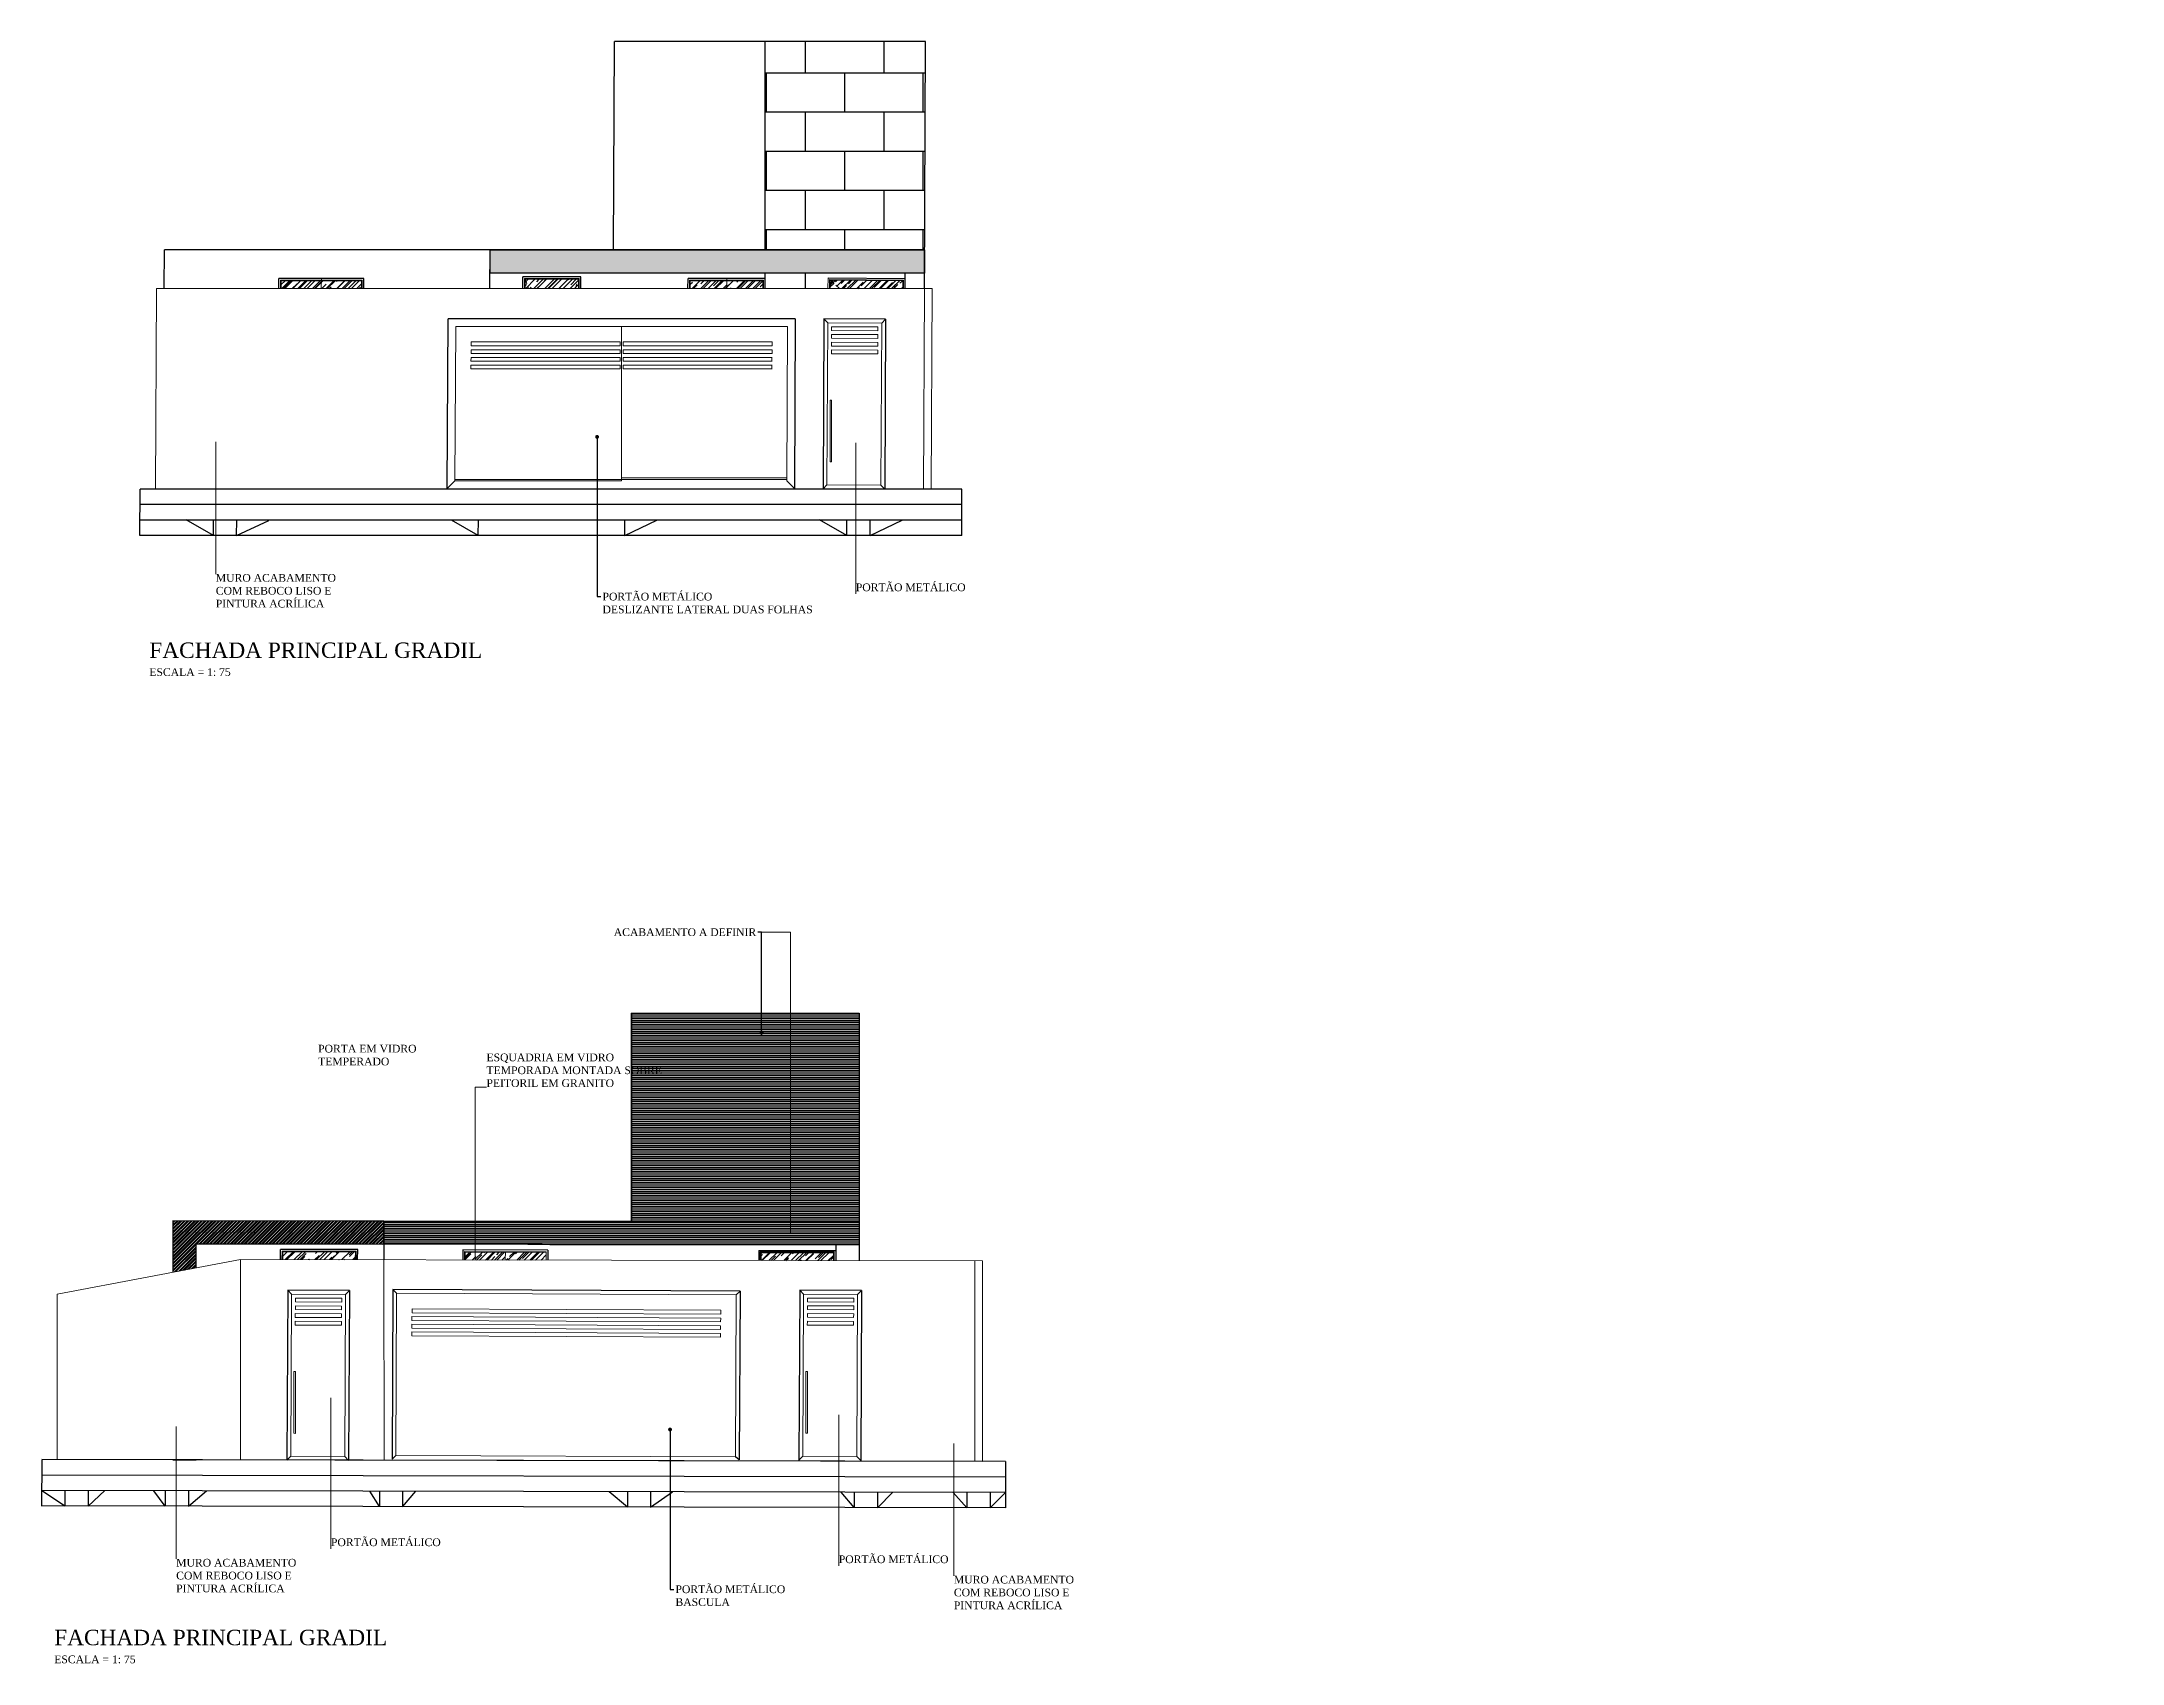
# Model space of a CAD drawing. Header units: millimetres. Extents: x 103208 to 171806, y -164 to 10038.
# Drawn here: x 122301 to 124997, y -134 to 1967 of the extents above; entities that cross this region are included whole.
import ezdxf
from ezdxf import colors
from ezdxf.entities.mleader import LeaderData, LeaderLine
from ezdxf.math import Vec2, Vec3

# ---------------------------------------------------------------- set-up
doc = ezdxf.new("R2010")
doc.units = ezdxf.units.MM
doc.linetypes.add('HIDDEN', pattern=[9.525, 6.35, -3.175])
for name, color, linetype in [('ACESSORIOS', 2, 'Continuous'), ('Grama', 84, 'Continuous'), ('JANELA', 2, 'Continuous'), ('PN060', 6, 'Continuous'), ('Texto', 2, 'Continuous')]:
    doc.layers.add(name, color=color, linetype=linetype)
for name, color, linetype, lineweight in [('Fachadas - Varanda', 3, 'Continuous', 30), ('Hachura', 1, 'Continuous', 9), ('MURO', 3, 'Continuous', 0), ('Pilares Sub-solo', 7, 'Continuous', 70), ('Pisos Externos', 15, 'Continuous', 9), ('Portas - Janelas', 2, 'Continuous', 20), ('Projeção Portas', 55, 'HIDDEN', 5)]:
    doc.layers.add(name, color=color, linetype=linetype, lineweight=lineweight)
doc.styles.get("Standard").update_dxf_attribs({"font": 'arial.ttf'})
doc.styles.add('Valéria', font='romantic.ttf', dxfattribs={"height": 10})
pattern_1 = [(45, (2223.852, 0), (8.6210459, 22.9894557), [152.4, -20.32, 50.8, -10.16]), (45, (2229.814, 13.147), (-16.7391974, 2.3707876), [30.48, -3.3528, 60.96, -7.62]), (45, (2221.337, 9.699), (32.5444482, 42.17128274), [81.28, -14.224, 40.64, -10.16])]

# ---------------------------------------------------------------- blocks, each defined once
blk = doc.blocks.new('_Dot')
at = {"color": 0, "linetype": 'ByBlock', "lineweight": -2}
blk.add_line((-0.5, 0), (-1, 0), dxfattribs=at)
at = {"color": 0, "linetype": 'ByBlock', "const_width": 0.5}
blk.add_lwpolyline([(-0.25, 0, 1), (0.25, 0, 1)], format="xyb", close=True, dxfattribs=at)

msp = doc.modelspace()

# ---------------------------------------------------------------- hatches: boundary and pattern name
h = msp.add_hatch()
h.set_pattern_fill('AR-B816', color=42, scale=0.25)
h.set_pattern_definition([(0, (5840.894, 98.13), (0, 50.8), []), (90, (5840.894, 98.13), (-50.8, 50.8), [50.8, -50.8])])
h.paths.add_polyline_path([(123392.87815, 1967.26166), (123238.07849, 1967.26166), (123238.07849, 1697.26166), (123392.87815, 1697.26166)])
h.paths.add_polyline_path([(123355.49597, 1883.78414, -1), (123355.49597, 1881.28414, -1)], flags=16)
h.paths.add_polyline_path([(123444.42587, 1967.26166), (123392.87815, 1967.26166), (123392.87815, 1697.26166), (123444.42587, 1697.26166)])
h.paths.add_polyline_path([(123238.07849, 1647.26166), (123318.21594, 1647.26166), (123318.21594, 1667.26166), (123238.07849, 1667.26166)])
h = msp.add_hatch(color=42)
h.dxf.hatch_style = 1
h.paths.add_polyline_path([(122881.66248, 1697.26166), (123444.42587, 1697.26166), (123444.42587, 1667.26166), (122881.66248, 1667.26166)])
h = msp.add_hatch()
h.set_pattern_fill('AR-B816', color=42, scale=0.25)
h.set_pattern_definition([(0, (7393.18, 98.13), (0, 50.8), []), (90, (7393.18, 98.13), (-50.8, 50.8), [50.8, -50.8])])
h.paths.add_polyline_path([(124971.71452, 1647.26166), (124996.6148, 1647.26166), (124996.71013, 1667.26166), (124971.80985, 1667.26166)])
h = msp.add_hatch()
h.set_pattern_fill('LINE', color=42, scale=0.75)
h.set_pattern_definition([(0, (5894.2087, 15.485), (0, 2.38125), [])])
h.paths.add_polyline_path([(123064.67935, 708.17663), (123359.67935, 708.17663), (123359.67935, 437.57136), (123064.67935, 438.83365)])
h.paths.add_polyline_path([(122743.88085, 438.83365), (123359.67935, 438.83365), (123359.67935, 407.5713), (122743.88344, 408.83358)])
h = msp.add_hatch()
h.set_pattern_fill('STEEL', color=42)
h.set_pattern_definition([(45, (5894.2087, 15.485), (-2.24506403, 2.24506403), []), (45, (5894.2087, 17.0725), (-2.24506403, 2.24506403), [])])
h.paths.add_polyline_path([(122470.62642, 372.61945), (122500.62929, 378.30221), (122500.62929, 409.33221), (122470.62929, 409.33221)])
h.paths.add_polyline_path([(122470.62929, 439.39377), (122743.81935, 439.39377), (122743.81935, 408.83371), (122470.62929, 409.3937)])
at = {"layer": 'Grama', "transparency": 33554559}
h = msp.add_hatch(dxfattribs=at)
h.set_pattern_fill('AR-RROOF', color=33, scale=0.4, angle=45)
h.set_pattern_definition(pattern_1)
h.paths.add_polyline_path([(123322.48122, 1658.18302), (123416.43023, 1658.18302), (123416.43023, 1647.26166), (123322.48122, 1647.26166)])
h.paths.add_polyline_path([(123141.07214, 1657.26166), (123235.05184, 1657.26166), (123235.05184, 1647.26166), (123141.07214, 1647.26166)])
h.paths.add_polyline_path([(122927.17579, 1659.26174), (122996.15133, 1659.26174), (122996.15133, 1647.26166), (122927.17579, 1647.26166)])
h.paths.add_polyline_path([(122610.99874, 1657.26166), (122714.95226, 1657.26166), (122714.95226, 1647.26166), (122610.99874, 1647.26166)])
h = msp.add_hatch(dxfattribs=at)
h.set_pattern_fill('AR-RROOF', color=33, scale=0.4, angle=45)
h.set_pattern_definition(pattern_1)
h.paths.add_polyline_path([(123232.67935, 397.83915), (123326.5127, 397.83915), (123326.5127, 387.65974), (123232.67935, 387.65974)])
h.paths.add_polyline_path([(122849.42318, 398.60906), (122954.40252, 398.60906), (122954.40252, 388.42251), (122849.42318, 388.42251)])
h.paths.add_polyline_path([(122613.02615, 399.10179), (122706.97873, 399.10179), (122706.97873, 388.92968), (122613.02615, 388.92968)])

# ---------------------------------------------------------------- linework, layer by layer
for p, q in [((123041.56429, 1697.26166, 17502.00528), (123042.85125, 1967.26166, 17502.00528)), ((123445.85583, 1967.26166, 7677.00528), (123042.85125, 1967.26166, 7677.00528)), ((123238.07849, 1697.26166, 7677.00528), (123238.07849, 1967.26166, 7677.00528)), ((123444.33054, 1647.26166, 17502.00528), (123445.85583, 1967.26166, 17502.00528)), ((122459.41936, 1647.26166, 17502.00528), (122459.65768, 1697.26166, 17502.00528)), ((123444.56887, 1697.26166, 7677.00528), (122459.65768, 1697.26166, 7677.00528)), ((122881.42415, 1647.26166, 17502.00528), (122881.66248, 1697.26166, 17502.00528)), ((122715.01422, 1660.26166, 17502.00528), (122715.01429, 1660.27596, 17502.00528)), ((122716.01424, 1660.26166, 17502.00528), (122716.01428, 1660.27119, 17502.00528)), ((123444.42587, 1667.26166, 7677.00528), (122881.51948, 1667.26166, 7677.00528)), ((123238.07849, 1657.26166, 7677.00528), (123238.07234, 1657.26166, 7677.00528)), ((123238.07849, 1658.26166, 7677.00528), (123238.07439, 1658.26166, 7677.00528)), ((123238.07849, 1660.26166, 7677.00528), (123238.07849, 1667.26166, 7677.00528)), ((123419.43026, 1647.26166, 17502.00528), (123419.49223, 1660.26166, 17502.00528)), ((123419.49223, 1660.26166, 17502.00528), (123419.52559, 1667.26166, 17502.00528)), ((122427.89373, 1327.26166, 17502.00528), (122428.17973, 1387.26166, 17502.00528)), ((123443.09125, 1387.26166, 7677.00528), (122428.17973, 1387.26166, 7677.00528)), ((123453.09137, 1387.26166, 7677.00528), (122428.17973, 1387.26166, 7677.00528)), ((123493.09182, 1387.26166, 7677.00528), (122428.17973, 1387.26166, 7677.00528)), ((123492.80583, 1327.26166, 17502.00528), (123493.09182, 1387.26166, 17502.00528)), ((123492.99649, 1367.26166, 7677.00528), (122428.17973, 1367.26166, 7677.00528)), ((123492.80583, 1327.26166, 7677.00528), (122427.89373, 1327.26166, 7677.00528)), ((123492.90116, 1347.26166, 7677.00528), (122428.17973, 1347.26166, 7677.00528)), ((122523.24641, 1327.26161, 28913.93703), (122487.89381, 1347.43034, 28676.26647)), ((122553.24607, 1327.11861, 28913.93703), (122594.8366, 1346.9206, 29173.56806)), ((122866.31256, 1327.4046, 19088.93703), (122831.50628, 1347.26166, 18854.93934)), ((123056.11182, 1327.26161, 19088.93703), (123097.70236, 1347.06359, 19348.56806)), ((123343.95552, 1327.4046, 19088.93703), (123308.60291, 1347.57334, 18851.26647)), ((123373.95517, 1327.26161, 19088.93703), (123415.54571, 1347.06359, 19348.56806)), ((123064.67935, 708.17663), (123064.67935, 438.17606)), ((123359.67935, 707.57193, 6049.56671), (123064.67935, 708.17663, 4039.54265)), ((123359.67935, 707.57193), (123359.67935, 387.57126)), ((122470.62929, 439.39377), (122470.62929, 389.41416)), ((123359.67935, 437.57136, 6053.33775), (122470.62929, 439.39377, -4.33013)), ((122500.62929, 439.39377), (122500.62929, 439.33227)), ((122743.81935, 438.83377), (122743.81935, 388.85417)), ((122470.62929, 409.3937, -3.91113), (122470.5678, 409.39383, -4.33013)), ((123359.67935, 407.5713, 6053.75675), (122500.62929, 409.33221, 200.4981)), ((123329.67935, 407.6328), (123329.67935, 387.65325)), ((123326.51273, 400.88392), (123326.51273, 400.88252)), ((123327.51273, 400.88392), (123327.51273, 400.88299)), ((122300.62935, 129.47511), (122300.50637, 69.47523)), ((123549.67935, 107.2017, 7556.94821), (122300.58895, 109.76213, -953.90529)), ((123549.67935, 127.20174, 7556.66888), (122300.62935, 129.76208, -953.9093)), ((123519.67935, 127.24274, 7147.85), (122470.62929, 129.39312, -0.00043)), ((123549.67935, 127.24274), (123549.67935, 67.20162)), ((123549.67935, 87.20166, 7557.22755), (122300.54795, 89.76217, -953.90529)), ((122330.62935, 69.70046), (122300.54795, 89.76217, -953.90529)), ((122330.62935, 89.70051), (122330.62935, 69.70046)), ((122360.62935, 89.63901), (122360.62935, 69.70046)), ((122360.62935, 69.70046), (122382.25227, 89.59469, -397.20139)), ((122460.81582, 69.4336, 138.38173), (122445.82563, 89.46437, 35.96462)), ((122460.75364, 89.43377, 92.25449), (122460.81582, 69.4336, 138.38173)), ((122490.75398, 89.37228, 92.61141), (122490.81567, 69.52686, 138.38173)), ((122490.81567, 69.52686, 138.38173), (122513.94349, 89.32474, 500.09531)), ((122738.19204, 68.86503, 2130.49551), (122725.7159, 88.89065, 1943.03645)), ((122738.22347, 88.86501, 2039.58187), (122738.19202, 68.85786, 2130.5281)), ((122768.22341, 88.80351, 2039.64706), (122768.19199, 68.8107, 2130.5281)), ((122768.19199, 68.8107, 2130.5281), (122785.25754, 88.76859, 2348.73178)), ((123059.67935, 68.20603), (123036.06831, 88.25448, 4057.6663)), ((123059.67935, 88.20608), (123059.67935, 68.17529)), ((123089.67935, 88.14458), (123089.67935, 68.17529)), ((123089.67935, 68.17529), (123117.86021, 88.08682, 4614.96696)), ((123353.50879, 67.60373, 6323.07548), (123336.64128, 87.63835, 6105.66262)), ((123353.54978, 87.60369, 6323.07548), (123353.50879, 67.60373, 6323.07548)), ((123383.54972, 87.5422, 6323.07548), (123383.50872, 67.54224, 6323.07548)), ((123383.50872, 67.54224, 6323.07548), (123403.48157, 87.50134, 6561.08836)), ((123499.52416, 67.32058, 7420.17594), (123481.8561, 87.34069, 7095.10424)), ((123499.57588, 87.30436, 4948.7816), (123499.52416, 67.32058, 7420.17594)), ((123529.57582, 87.24287, 4946.78396), (123529.52406, 67.24293, 7420.17594)), ((123529.52406, 67.24293, 7420.17594), (123549.67935, 87.20166, 7557.22755)), ((123549.67935, 87.20166, 7557.22755), (123549.67935, 86.15337)), ((123549.67935, 67.20162, 7557.50689), (122300.50695, 69.76221, -953.90529))]:
    msp.add_line(p, q)
at = {"elevation": 7677.00528}
msp.add_lwpolyline([(122881.66248, 1697.26166), (123444.42587, 1697.26166), (123444.42587, 1667.26166), (122881.66248, 1667.26166)], close=True, dxfattribs=at)
for points, elevation in [([(122523.24641, 1327.26161), (122523.34174, 1347.26138)], 28913.93703), ([(122553.24607, 1327.11861), (122553.34139, 1347.11839)], 28913.93703), ([(122866.31256, 1327.4046), (122866.4072, 1347.26166)], 19088.93703), ([(123056.11182, 1327.26161), (123056.20715, 1347.26138)], 19088.93703), ([(123343.95552, 1327.4046), (123344.05084, 1347.40437)], 19088.93703), ([(123373.95517, 1327.26161), (123374.0505, 1347.26138)], 19088.93703)]:
    msp.add_lwpolyline(points, dxfattribs=dict(elevation=elevation))
for points in [[(123064.67935, 708.17663), (123359.67935, 708.17663), (123359.67935, 437.57136), (123064.67935, 438.83365)], [(122743.88085, 438.83365), (123359.67935, 438.83365), (123359.67935, 407.5713), (122743.88344, 408.83358)]]:
    msp.add_lwpolyline(points, close=True)
for points in [[(122743.81935, 438.83377), (122470.62929, 439.39377), (122470.62642, 372.61945)], [(122500.62929, 378.30221), (122500.62929, 409.33221), (122743.81935, 408.83371), (122743.88085, 438.83365)], [(122470.61595, 129.39314), (122500.62929, 129.39314)]]:
    msp.add_lwpolyline(points)
at = {"layer": 'ACESSORIOS'}
for p, q in [((122607.95104, 1647.26166, 17502.00528), (122608.01301, 1660.26166, 17502.00528)), ((122718.01426, 1660.26166, 7677.00528), (122608.01301, 1660.26166, 7677.00528)), ((122717.95229, 1647.26166, 17502.00528), (122718.01426, 1660.26166, 17502.00528)), ((122924.15118, 1647.26166, -107131.75502), (122924.18193, 1662.26174, -107131.75502)), ((122999.18278, 1662.26126, -103516.99542), (122924.18193, 1662.26174, -107131.75502)), ((122999.15134, 1647.26166, -107131.75502), (122999.18209, 1662.26174, -107131.75502)), ((123138.05163, 1647.26166, -107131.75502), (123138.07828, 1660.26166, -107131.75502)), ((123238.07849, 1660.26166, 7677.00528), (123138.07828, 1660.26166, 7677.00528)), ((123235.07848, 1660.26166, -107131.75502), (123235.0785, 1660.26781, -107131.75502)), ((123236.07849, 1660.26166, -107131.75502), (123236.0785, 1660.26576, -107131.75502)), ((123238.05184, 1647.26166, -107131.75502), (123238.07849, 1660.26166, -107131.75502)), ((123319.49562, 1661.21162, 879.7081), (123419.49221, 1660.25833, 879.7081)), ((122826.08804, 1388.05765, 17502.00528), (122827.13667, 1608.05765, 17502.00528)), ((123277.14178, 1608.05765, 17502.00528), (122827.13667, 1608.05765, 17502.00528)), ((123267.14167, 1608.05765, 17502.00528), (123267.1419, 1608.10532, 17502.00528)), ((123277.14177, 1608.05515, 17502.00528), (123276.09315, 1388.05765, 17502.00528)), ((123277.14178, 1598.05765, 17502.00528), (123277.09412, 1598.05765, 17502.00528)), ((123314.14135, 1607.8788, 17502.00528), (123313.09273, 1387.88129, 17502.00528)), ((123394.14044, 1607.49748, 20247.3609), (123314.14135, 1607.8788, 19956.84708)), ((123319.11746, 1602.85502, 17502.00528), (123314.14135, 1607.8788, 17502.00528)), ((123389.11667, 1602.52137, 20229.20379), (123394.14044, 1607.49748, 20247.3609)), ((123394.14044, 1607.49748, 17502.00528), (123393.09182, 1387.49998, 17502.00528)), ((122826.08804, 1388.05765, 17502.00528), (122836.13582, 1398.05765, 17502.00528)), ((123276.09315, 1388.05765, 17502.00528), (123266.1407, 1398.05765, 17502.00528)), ((123313.09273, 1387.88129, 17502.00528), (123318.11651, 1392.85741, 17502.00528)), ((123393.09182, 1387.49998, 17502.00528), (123388.11571, 1392.52375, 17502.00528)), ((122609.97857, 389.12852), (122610.04044, 402.10792)), ((122710.0406, 401.90294, 5.05329), (122610.04044, 402.10792, -676.31189)), ((122846.42935, 401.62336, 2556.75332), (122846.40275, 388.64389, 2556.75332)), ((122956.42851, 401.09905, 2556.75332), (122956.40252, 388.41841, 2556.75332)), ((123229.67935, 400.83776), (123329.51273, 400.88391)), ((123229.67935, 400.83776), (123229.67935, 387.85824)), ((122619.39556, 349.19031, -1857.7872), (122618.34694, 129.19281, -1857.7872)), ((122699.39465, 348.809, 887.56843), (122619.39556, 349.19031, 597.05461)), ((122624.37167, 344.16654, -1857.7872), (122619.39556, 349.19031, -1857.7872)), ((122694.37088, 343.83288, 869.41132), (122699.39465, 348.809, 887.56843)), ((122699.39465, 348.809, -1857.7872), (122698.34603, 128.81149, -1857.7872)), ((122755.59008, 350.31914, 1921.48443), (122754.54146, 130.32164, 1921.48443)), ((123205.58497, 348.17423, 3664.56737), (122755.59008, 350.31914, 2030.42712)), ((122755.59008, 350.31914, 1921.48443), (122760.56619, 345.29536, 1921.48443)), ((123200.56119, 343.19812, 1921.48443), (123205.58497, 348.17423, 1921.48443)), ((123205.58497, 348.17423, 1921.48443), (123204.54217, 129.39921, 1921.48443)), ((123282.90505, 349.23823, 1866.33949), (123281.85643, 129.24073, 1866.33949)), ((123287.88116, 344.21445, 1866.33949), (123282.90505, 349.23823, 1866.33949)), ((123362.90414, 348.85691, 4611.69512), (123282.90505, 349.23823, 4321.18129)), ((123357.88036, 343.8808, 4593.538), (123362.90414, 348.85691, 4611.69512)), ((123362.90414, 348.85691, 1866.33949), (123361.85552, 128.85941, 1866.33949)), ((122754.54146, 130.32164, 1921.48443), (122759.56523, 135.29775, 1921.48443)), ((122618.34694, 129.19281, -1857.7872), (122623.37072, 134.16892, -1857.7872)), ((122698.34603, 128.81149, -1857.7872), (122693.36992, 133.83527, -1857.7872)), ((123204.54217, 129.39921, 1921.48443), (123199.56024, 133.20051, 1921.48443)), ((123281.85643, 129.24073, 1866.33949), (123286.8802, 134.21684, 1866.33949)), ((123361.85552, 128.85941, 1866.33949), (123356.87941, 133.88319, 1866.33949))]:
    msp.add_line(p, q, dxfattribs=at)
at = {"layer": 'Fachadas - Varanda'}
for p, q in [((123419.43026, 1647.26166, 7677.00528), (123419.49221, 1660.25833, 7677.00528)), ((122709.97873, 388.92353), (122710.0406, 401.90294))]:
    msp.add_line(p, q, dxfattribs=at)
at = {"layer": 'Hachura'}
for p, q in [((122609.95107, 1647.26166, 17502.00528), (122610.0035, 1658.26166, 17502.00528)), ((122716.0047, 1658.26166, 7677.00528), (122610.0035, 1658.26166, 7677.00528)), ((122715.95227, 1647.26166, 17502.00528), (122716.0047, 1658.26166, 17502.00528)), ((122926.15119, 1647.26166, -107131.75502), (122926.17784, 1660.26174, -107131.75502)), ((122997.17798, 1660.26174, -2147.99472), (122926.17784, 1660.26174, -2147.99472)), ((122997.15134, 1647.26166, -107131.75502), (122997.17798, 1660.26174, -107131.75502)), ((123140.05164, 1647.26166, -107131.75502), (123140.07419, 1658.26166, -107131.75502)), ((123236.07439, 1658.26166, 7677.00528), (123140.07419, 1658.26166, 7677.00528)), ((123236.05184, 1647.26166, -107131.75502), (123236.07439, 1658.26166, -107131.75502)), ((123321.42915, 1647.26166, 7677.00528), (123321.48602, 1659.19255, 7677.00528)), ((123321.48602, 1659.19255, 879.7081), (123417.48275, 1658.27739, 879.7081)), ((123417.43024, 1647.26166, 7677.00528), (123417.48275, 1658.27739, 7677.00528)), ((122836.13582, 1398.05765, 17502.00528), (122837.08912, 1598.05765, 17502.00528)), ((123267.094, 1598.05765, 17502.00528), (122837.08912, 1598.05765, 17502.00528)), ((123052.09156, 1598.05765, 17502.00528), (123052.09156, 1398.05765, 17502.00528)), ((123266.1407, 1398.05765, 17502.00528), (123267.094, 1598.05765, 17502.00528)), ((123319.11746, 1602.85502, 17502.00528), (123318.11651, 1392.85741, 17502.00528)), ((123389.11667, 1602.52137, 20229.20379), (123319.11746, 1602.85502, 19975.0042)), ((123389.11667, 1602.52137, 17502.00528), (123388.11571, 1392.52375, 17502.00528)), ((123266.1407, 1402.05765, 17502.00528), (123052.09156, 1402.05765, 17502.00528)), ((123266.1407, 1400.05765, 17502.00528), (122836.13582, 1400.05765, 17502.00528)), ((123052.09156, 1398.05765, 17502.00528), (122836.13582, 1398.05765, 17502.00528)), ((123388.11571, 1392.52375, 20229.20379), (123318.11651, 1392.85741, 19975.0042)), ((122611.97858, 389.12442), (122612.03091, 400.10384)), ((122708.03106, 399.90705, -8.61104), (122612.03091, 400.10384, -662.7216)), ((122707.97873, 388.92763), (122708.03106, 399.90705)), ((122848.42524, 399.61383, 2556.75332), (122848.40274, 388.63979, 2556.75332)), ((122954.42443, 399.10858, -7314.6803), (122848.42524, 399.61383, -7699.61254)), ((122954.42443, 399.10858, 2556.75332), (122954.40252, 388.42251, 2556.75332)), ((123231.67935, 398.83869), (123327.51273, 398.88299)), ((123231.67935, 398.83869), (123231.67935, 387.85414)), ((123327.51273, 398.88299), (123327.5127, 387.65769)), ((122624.37167, 344.16654, -1857.7872), (122623.37072, 134.16892, -1857.7872)), ((122694.37088, 343.83288, 869.41132), (122624.37167, 344.16654, 615.21172)), ((122694.37088, 343.83288, -1857.7872), (122693.36992, 133.83527, -1857.7872)), ((122760.56619, 345.29536, 1921.48443), (122759.56523, 135.29775, 1921.48443)), ((123200.56119, 343.19812, 3646.41026), (122760.56619, 345.29536, 2048.58423)), ((123200.56119, 343.19812, 1921.48443), (123199.56024, 133.20051, 1921.48443)), ((123287.88116, 344.21445, 1866.33949), (123286.8802, 134.21684, 1866.33949)), ((123357.88036, 343.8808, 4593.538), (123287.88116, 344.21445, 4339.33841)), ((123357.88036, 343.8808, 1866.33949), (123356.87941, 133.88319, 1866.33949)), ((123199.56024, 133.20051, 3646.41026), (122759.56523, 135.29775, 2048.58423)), ((122693.36992, 133.83527, 869.41132), (122623.37072, 134.16892, 615.21172)), ((123356.87941, 133.88319, 4593.538), (123286.8802, 134.21684, 4339.33841))]:
    msp.add_line(p, q, dxfattribs=at)
at = {"layer": 'JANELA'}
msp.add_line((122956.42851, 401.09905, -7307.43716), (122846.42935, 401.62336, -7706.89514), dxfattribs=at)
at = {"layer": 'MURO'}
for p, q in [((122448.18018, 1387.30932, 17502.00528), (122449.41924, 1647.26166, 17502.00528)), ((123454.33066, 1647.26166, 7677.00528), (122449.41924, 1647.26166, 7677.00528)), ((123444.33054, 1647.26166, 7677.00528), (123443.09125, 1387.26166, 17502.00528)), ((123453.09114, 1387.21399, 17502.00528), (123454.33066, 1647.26166, 17502.00528)), ((122558.34694, 389.23435, -1263.74242), (122320.62935, 344.20891, -1857.7872)), ((123519.67935, 387.26378, 7348.62829), (122558.34694, 389.23435, 798.45443)), ((122558.34694, 389.23435, -1857.7872), (122558.34694, 129.19281, -1857.7872)), ((122743.81935, 388.85417), (122744.54157, 128.83164, 1866.33949)), ((123509.67935, 387.28428), (123509.67935, 127.26324)), ((123519.67935, 387.26378), (123519.67935, 127.24274))]:
    msp.add_line(p, q, dxfattribs=at)
at = {"layer": 'MURO', "elevation": -1857.7872}
msp.add_lwpolyline([(122320.62935, 344.20891), (122320.62935, 129.68009)], dxfattribs=at)
at = {"layer": 'Pisos Externos'}
for p, q in [((122715.99994, 1657.26166, 7677.00528), (122609.99873, 1657.26166, 7677.00528)), ((122610.95108, 1647.26166, 17502.00528), (122611.00351, 1658.26166, 17502.00528)), ((122663.01363, 1660.26166, 7677.00528), (122662.95167, 1647.26166, 7677.00528)), ((122714.95226, 1647.26166, 17502.00528), (122715.00469, 1658.26166, 17502.00528)), ((122997.17594, 1659.26174, -2147.99472), (122926.17579, 1659.26174, -2147.99472)), ((122927.15119, 1647.26166, -107131.75502), (122927.17784, 1660.26174, -107131.75502)), ((122996.15133, 1647.26166, -107131.75502), (122996.17798, 1660.26174, -107131.75502)), ((123236.07234, 1657.26166, 7677.00528), (123140.07214, 1657.26166, 7677.00528)), ((123141.05164, 1647.26166, -107131.75502), (123141.07419, 1658.26166, -107131.75502)), ((123188.42742, 1660.26161, 7677.00528), (123188.42433, 1647.26166, 7677.00528)), ((123235.05184, 1647.26166, -107131.75502), (123235.07438, 1658.26166, -107131.75502)), ((123321.48125, 1658.19255, 879.7081), (123417.47798, 1657.27739, 879.7081)), ((123322.42916, 1647.26166, 7677.00528), (123322.48598, 1659.18302, 7677.00528)), ((123416.43023, 1647.26166, 7677.00528), (123416.48278, 1658.28693, 7677.00528)), ((123324.09357, 1597.83124, 17502.00528), (123324.06974, 1592.8313, 17502.00528)), ((123384.06906, 1592.54531, 20211.04668), (123324.06974, 1592.8313, 19993.16131)), ((123384.09289, 1597.54526, 20211.04668), (123324.09357, 1597.83124, 19993.16131)), ((123384.09289, 1597.54526, 17502.00528), (123384.06906, 1592.54531, 17502.00528)), ((122856.92252, 1563.05765, 17502.00528), (122856.94635, 1568.05765, 17502.00528)), ((123050.09156, 1568.05765, 17502.00528), (122856.94635, 1568.05765, 17502.00528)), ((122856.97018, 1573.05765, 17502.00528), (122856.99402, 1578.05765, 17502.00528)), ((123050.09156, 1573.05765, 17502.00528), (122856.97018, 1573.05765, 17502.00528)), ((123050.09156, 1578.05765, 17502.00528), (122856.99402, 1578.05765, 17502.00528)), ((123050.09156, 1578.05765, 17502.00528), (123050.09156, 1573.05765, 17502.00528)), ((123050.09156, 1568.05765, 17502.00528), (123050.09156, 1563.05765, 17502.00528)), ((123246.99845, 1578.05765, 17502.00528), (123054.09156, 1578.05765, 17502.00528)), ((123054.09156, 1578.05765, 17502.00528), (123054.09156, 1573.05765, 17502.00528)), ((123246.99845, 1573.05765, 17502.00528), (123054.09156, 1573.05765, 17502.00528)), ((123246.99845, 1568.05765, 17502.00528), (123054.09156, 1568.05765, 17502.00528)), ((123054.09156, 1568.05765, 17502.00528), (123054.09156, 1563.05765, 17502.00528)), ((123246.92695, 1563.05765, 17502.00528), (123246.95078, 1568.05765, 17502.00528)), ((123246.97461, 1573.05765, 17502.00528), (123246.99845, 1578.05765, 17502.00528)), ((123323.95058, 1567.83159, 17502.00528), (123323.92675, 1562.83164, 17502.00528)), ((123383.9499, 1567.5456, 20211.04668), (123323.95058, 1567.83159, 19993.16131)), ((123323.99824, 1577.83147, 17502.00528), (123323.97441, 1572.83153, 17502.00528)), ((123383.97373, 1572.54554, 20211.04668), (123323.97441, 1572.83153, 19993.16131)), ((123383.99756, 1577.54548, 20211.04668), (123323.99824, 1577.83147, 19993.16131)), ((123324.04591, 1587.83136, 17502.00528), (123324.02207, 1582.83141, 17502.00528)), ((123384.02139, 1582.54543, 20211.04668), (123324.02207, 1582.83141, 19993.16131)), ((123384.04523, 1587.54537, 20211.04668), (123324.04591, 1587.83136, 19993.16131)), ((123383.9499, 1567.5456, 17502.00528), (123383.92606, 1562.54565, 17502.00528)), ((123383.99756, 1577.54548, 17502.00528), (123383.97373, 1572.54554, 17502.00528)), ((123384.04523, 1587.54537, 17502.00528), (123384.02139, 1582.54543, 17502.00528)), ((122856.82719, 1543.05765, 17502.00528), (122856.85102, 1548.05765, 17502.00528)), ((123050.09156, 1543.05765, 17502.00528), (122856.82719, 1543.05765, 17502.00528)), ((123050.09156, 1548.05765, 17502.00528), (122856.85102, 1548.05765, 17502.00528)), ((122856.87485, 1553.05765, 17502.00528), (122856.89869, 1558.05765, 17502.00528)), ((123050.09156, 1553.05765, 17502.00528), (122856.87485, 1553.05765, 17502.00528)), ((123050.09156, 1558.05765, 17502.00528), (122856.89869, 1558.05765, 17502.00528)), ((123050.09156, 1563.05765, 17502.00528), (122856.92252, 1563.05765, 17502.00528)), ((122996.9809, 1563.05774, 7677.00528), (122925.98075, 1563.05774, 7677.00528)), ((123050.09156, 1558.05765, 17502.00528), (123050.09156, 1553.05765, 17502.00528)), ((123050.09156, 1548.05765, 17502.00528), (123050.09156, 1543.05765, 17502.00528)), ((123246.99845, 1563.05765, 17502.00528), (123054.09156, 1563.05765, 17502.00528)), ((123246.99845, 1558.05765, 17502.00528), (123054.09156, 1558.05765, 17502.00528)), ((123054.09156, 1558.05765, 17502.00528), (123054.09156, 1553.05765, 17502.00528)), ((123246.99845, 1553.05765, 17502.00528), (123054.09156, 1553.05765, 17502.00528)), ((123246.99845, 1548.05765, 17502.00528), (123054.09156, 1548.05765, 17502.00528)), ((123054.09156, 1548.05765, 17502.00528), (123054.09156, 1543.05765, 17502.00528)), ((123246.99845, 1543.05765, 17502.00528), (123054.09156, 1543.05765, 17502.00528)), ((123246.83162, 1543.05765, 17502.00528), (123246.85545, 1548.05765, 17502.00528)), ((123246.87928, 1553.05765, 17502.00528), (123246.90312, 1558.05765, 17502.00528)), ((123383.92606, 1562.54565, 20211.04668), (123323.92675, 1562.83164, 19993.16131)), ((122526.21538, 1277.3667, -2147.99472), (122526.21538, 1448.68547, -2147.99472)), ((123355.5534, 1251.72792, -2147.99472), (123355.5534, 1447.29913, -2147.99472)), ((123322.0915, 1422.56179, 20199.93792), (123324.0915, 1422.55229, 20199.93792)), ((123233.4676, 813.16396), (123270.84978, 813.16396)), ((123270.84978, 813.16396), (123270.84978, 423.86619)), ((122876.91859, 612.46688), (122862.24174, 612.46688)), ((122862.24174, 612.46688), (122862.24174, 388.61142)), ((122708.0263, 398.90706, -8.62955), (122612.02614, 399.10384, -662.74011)), ((122612.97858, 389.12237), (122613.03091, 400.10179)), ((122706.97873, 388.92968), (122707.03106, 399.9091)), ((122954.42238, 398.10858, -7314.67044), (122848.42319, 398.61382, -7699.60267)), ((122849.42523, 399.60906, 2556.75332), (122849.40274, 388.63774, 2556.75332)), ((122901.42483, 399.3612, -7507.14642), (122901.37321, 388.53121, -7507.14642)), ((123231.67935, 397.83869), (123327.51272, 397.88299)), ((123232.67935, 398.83915), (123232.67935, 387.85209)), ((123326.51273, 398.88252), (123326.5127, 387.65974)), ((122629.30012, 329.14287, -1857.7872), (122629.27629, 324.14293, -1857.7872)), ((122689.2756, 323.85694, 851.25421), (122629.27629, 324.14293, 633.36884)), ((122689.29944, 328.85689, 851.25421), (122629.30012, 329.14287, 633.36884)), ((122629.34778, 339.14276, -1857.7872), (122629.32395, 334.14282, -1857.7872)), ((122689.32327, 333.85683, 851.25421), (122629.32395, 334.14282, 633.36884)), ((122689.3471, 338.85677, 851.25421), (122629.34778, 339.14276, 633.36884)), ((122689.29944, 328.85689, -1857.7872), (122689.2756, 323.85694, -1857.7872)), ((122689.3471, 338.85677, -1857.7872), (122689.32327, 333.85683, -1857.7872)), ((122780.47063, 325.20026, 1921.48443), (122780.4468, 320.20032, 1921.48443)), ((123180.46609, 323.29368, 3573.7818), (122780.47063, 325.20026, 2121.21269)), ((123292.8096, 329.19079, 1866.33949), (123292.78577, 324.19085, 1866.33949)), ((123352.78509, 323.90486, 4575.38089), (123292.78577, 324.19085, 4357.49552)), ((123352.80892, 328.90481, 4575.38089), (123292.8096, 329.19079, 4357.49552)), ((123292.85727, 339.19068, 1866.33949), (123292.83343, 334.19074, 1866.33949)), ((123352.83275, 333.90475, 4575.38089), (123292.83343, 334.19074, 4357.49552)), ((123352.85659, 338.90469, 4575.38089), (123292.85727, 339.19068, 4357.49552)), ((123352.80892, 328.90481, 1866.33949), (123352.78509, 323.90486, 1866.33949)), ((123352.85659, 338.90469, 1866.33949), (123352.83275, 333.90475, 1866.33949)), ((122629.20479, 309.1431, -1857.7872), (122629.18096, 304.14316, -1857.7872)), ((122689.18027, 303.85717, 851.25421), (122629.18096, 304.14316, 633.36884)), ((122689.20411, 308.85711, 851.25421), (122629.20479, 309.1431, 633.36884)), ((122629.25245, 319.14299, -1857.7872), (122629.22862, 314.14304, -1857.7872)), ((122689.22794, 313.85706, 851.25421), (122629.22862, 314.14304, 633.36884)), ((122689.25177, 318.857, 851.25421), (122629.25245, 319.14299, 633.36884)), ((122689.20411, 308.85711, -1857.7872), (122689.18027, 303.85717, -1857.7872)), ((122689.25177, 318.857, -1857.7872), (122689.22794, 313.85706, -1857.7872)), ((122780.3753, 305.20049, 1921.48443), (122780.35147, 300.20054, 1921.48443)), ((123180.34693, 298.29396, 3573.7818), (122780.35147, 300.20054, 2121.21269)), ((123180.37076, 303.29391, 3573.7818), (122780.3753, 305.20049, 2121.21269)), ((122780.42297, 315.20037, 1921.48443), (122780.39914, 310.20043, 1921.48443)), ((123180.39459, 308.29385, 3573.7818), (122780.39914, 310.20043, 2121.21269)), ((123180.41842, 313.29379, 3573.7818), (122780.42297, 315.20037, 2121.21269)), ((123180.44226, 318.29374, 3573.7818), (122780.4468, 320.20032, 2121.21269)), ((123180.37076, 303.29391, 1921.48443), (123180.34693, 298.29396, 1921.48443)), ((123180.41842, 313.29379, 1921.48443), (123180.39459, 308.29385, 1921.48443)), ((123180.46609, 323.29368, 1921.48443), (123180.44226, 318.29374, 1921.48443)), ((123292.71427, 309.19102, 1866.33949), (123292.69044, 304.19108, 1866.33949)), ((123352.68976, 303.90509, 4575.38089), (123292.69044, 304.19108, 4357.49552)), ((123352.71359, 308.90503, 4575.38089), (123292.71427, 309.19102, 4357.49552)), ((123292.76194, 319.19091, 1866.33949), (123292.73811, 314.19096, 1866.33949)), ((123352.73742, 313.90498, 4575.38089), (123292.73811, 314.19096, 4357.49552)), ((123352.76126, 318.90492, 4575.38089), (123292.76194, 319.19091, 4357.49552)), ((123352.71359, 308.90503, 1866.33949), (123352.68976, 303.90509, 1866.33949)), ((123352.76126, 318.90492, 1866.33949), (123352.73742, 313.90498, 1866.33949)), ((122780.32764, 295.2006, 1921.48443), (122780.30381, 290.20066, 1921.48443)), ((123180.29926, 288.29408, 3573.7818), (122780.30381, 290.20066, 2121.21269)), ((123180.32309, 293.29402, 3573.7818), (122780.32764, 295.2006, 2121.21269)), ((123180.32309, 293.29402, 1921.48443), (123180.29926, 288.29408, 1921.48443)), ((122675.42738, 14.32363, -9825), (122675.42738, 209.89484, -9825)), ((122474.84575, 1.22762), (122474.84575, 172.54639)), ((122627.34571, 163.87331, 840.14545), (122629.34571, 163.86381, 840.14545)), ((123290.85519, 163.92123, 4564.27213), (123292.85519, 163.91173, 4564.27213)), ((123333.4191, -7.70967, -9825), (123333.4191, 187.86153, -9825)), ((123482.56229, -20.67295, -2147.99472), (123482.56229, 150.64583, -2147.99472))]:
    msp.add_line(p, q, dxfattribs=at)
for points, elevation in [([(123322.0915, 1502.56179), (123322.0915, 1422.56179)], 20199.93792), ([(123324.0915, 1422.55229), (123324.0915, 1502.56179), (123322.0915, 1502.56179)], 20199.93792), ([(122627.34571, 243.87331), (122627.34571, 163.87331)], 840.14545), ([(122629.34571, 163.86381), (122629.34571, 243.87331), (122627.34571, 243.87331)], 840.14545), ([(123290.85519, 243.92123), (123290.85519, 163.92123)], 4564.27213), ([(123292.85519, 163.91173), (123292.85519, 243.92123), (123290.85519, 243.92123)], 4564.27213)]:
    msp.add_lwpolyline(points, dxfattribs=dict(at, elevation=elevation))
at = {"layer": 'Portas - Janelas'}
msp.add_line((123319.42913, 1647.26166, 7677.00528), (123319.49562, 1661.21162, 7677.00528), dxfattribs=at)
at = {"layer": 'Projeção Portas'}
for p, q in [((122927.17579, 1659.26174, -107131.75502), (122931.41927, 1647.26166, -94143.9795)), ((122991.88325, 1647.26166, -94143.9795), (122996.17593, 1659.26174, -107131.75502)), ((123334.45452, 1647.26166, 5984.33392), (123322.48122, 1658.18302, 7677.00528)), ((123417.48275, 1658.27739, 7677.00528), (123402.81987, 1647.26166, 7677.00528))]:
    msp.add_line(p, q, dxfattribs=at)

# ---------------------------------------------------------------- texts
at = {"char_height": 10, "attachment_point": 1}
for s, insert, width in [('{\\fRomantic|b0|i0|c2|p2;\\C2;MURO ACABAMENTO COM REBOCO LISO E PINTURA ACRÍLICA}', (122526.21538, 1277.3667, -2147.99472), 156.3279308), ('{\\fRomantic|b0|i0|c2|p2;\\C2;PORTÃO METÁLICO}', (123355.5534, 1265.13029, -2147.99472), 142.6991076), ('{\\fRomantic|b0|i0|c2|p2;\\C2;PORTA EM VIDRO\\PTEMPERADO}', (122658.75976, 667.37931, -768.95785), 125.3482265), ('{\\fRomantic|b0|i0|c2|p2;\\C2;ESQUADRIA EM VIDRO \\PTEMPORADA MONTADA SOBRE\\PPEITORIL EM GRANITO}', (122876.91859, 656.00731), 224.6255116), ('{\\fRomantic|b0|i0|c2|p2;\\C2;PORTÃO METÁLICO}', (122675.42738, 27.726, -9825), 142.6991076), ('{\\fRomantic|b0|i0|c2|p2;\\C2;MURO ACABAMENTO COM REBOCO LISO E PINTURA ACRÍLICA}', (122474.84575, 1.22762), 156.3279308), ('{\\fRomantic|b0|i0|c2|p2;\\C2;PORTÃO METÁLICO}', (123333.4191, 5.69269, -9825), 142.6991076), ('{\\fRomantic|b0|i0|c2|p2;\\C2;MURO ACABAMENTO COM REBOCO LISO E PINTURA ACRÍLICA}', (123482.56229, -20.67295, -2147.99472), 156.3279308)]:
    msp.add_mtext(s, dxfattribs=dict(at, insert=insert, width=width))
at = {"layer": 'Texto', "char_height": 10, "attachment_point": 1, "style": 'Valéria'}
for insert in [(122440.09175, 1188.61583), (122316.86166, -90.68092)]:
    msp.add_mtext('{\\H2x;\\C5;FACHADA PRINCIPAL GRADIL\\P\\H0.5x;\\C2;ESCALA = 1: 75}', dxfattribs=dict(at, insert=insert))

# ---------------------------------------------------------------- leaders
at = {"layer": 'Pilares Sub-solo'}
ml = msp.add_multileader_mtext('Standard', dxfattribs=at)
ml.set_content('ACABAMENTO A DEFINIR', color=2, style='Valéria')
ml.set_leader_properties(color=15)
ml.set_arrow_properties(name='DOT')
ml.build(insert=Vec2(0, 0))
ml.multileader.update_dxf_attribs({"dogleg_length": 5, "arrow_head_size": 5})
ctx = ml.context
ctx.base_point, ctx.char_height, ctx.arrow_head_size, ctx.plane_origin = Vec3(123044.06819, 813.16396), 10, 5, Vec3(123233.4676, 705.58105)
ctx.text_align_type = 2
notes = []
notes.append((ctx, [(0, (1, 1, 0), (123233.4676, 813.16396), (-1, 0), 5, [(0, [(123233.4676, 683.07963)], 0, [])])]))
ctx.mtext.insert, ctx.mtext.alignment, ctx.mtext.flow_direction = Vec3(123226.4676, 818.26751), 3, 5
at = {"layer": 'PN060'}
ml = msp.add_multileader_mtext('Standard', dxfattribs=at)
ml.set_content('PORTÃO METÁLICO\\PDESLIZANTE LATERAL DUAS FOLHAS', color=2, style='Valéria')
ml.set_leader_properties(color=15)
ml.set_arrow_properties(name='DOT')
ml.build(insert=Vec2(0, 0))
ml.multileader.update_dxf_attribs({"dogleg_length": 5, "arrow_head_size": 5})
ctx = ml.context
ctx.base_point, ctx.char_height, ctx.arrow_head_size, ctx.plane_origin = Vec3(123025.30526, 1248.03408, 9825), 10, 5, Vec3(123020.30526, 1455.10326, 9825)
notes.append((ctx, [(0, (1, 1, 0), (123020.30526, 1248.03408, 9825), (1, 0), 5, [(0, [(123020.30526, 1455.10326, 9825)], 0, [])])]))
ctx.mtext.insert, ctx.mtext.flow_direction = Vec3(123027.30526, 1253.13763, 9825), 5
ml = msp.add_multileader_mtext('Standard', dxfattribs=at)
ml.set_content('PORTÃO METÁLICO\\PBASCULA', color=2, style='Valéria')
ml.set_leader_properties(color=15)
ml.set_arrow_properties(name='DOT')
ml.build(insert=Vec2(0, 0))
ml.multileader.update_dxf_attribs({"dogleg_length": 5, "arrow_head_size": 5})
ctx = ml.context
ctx.base_point, ctx.char_height, ctx.arrow_head_size, ctx.plane_origin = Vec3(123119.84012, -38.28199, -9146.15412), 10, 5, Vec3(123114.84012, 168.78719, -9146.15412)
notes.append((ctx, [(0, (1, 1, 0), (123114.84012, -38.28199, -9146.15412), (1, 0), 5, [(0, [(123114.84012, 168.78719, -9146.15412)], 0, [])])]))
ctx.mtext.insert, ctx.mtext.flow_direction = Vec3(123121.84012, -33.17844, -9146.15412), 5
for ctx, leaders in notes:
    for number, flags, end, landing, length, lines in leaders:
        leader = LeaderData()
        leader.index, (leader.has_last_leader_line, leader.has_dogleg_vector, leader.attachment_direction) = number, flags
        leader.last_leader_point, leader.dogleg_vector, leader.dogleg_length = Vec3(end), Vec3(landing), length
        for number, points, colour, breaks in lines:
            line = LeaderLine()
            line.index, line.vertices, line.color, line.breaks = number, Vec3.list(points), colors.encode_raw_color(colour), breaks
            leader.lines.append(line)
        ctx.leaders.append(leader)

doc.saveas('drawing.dxf')
